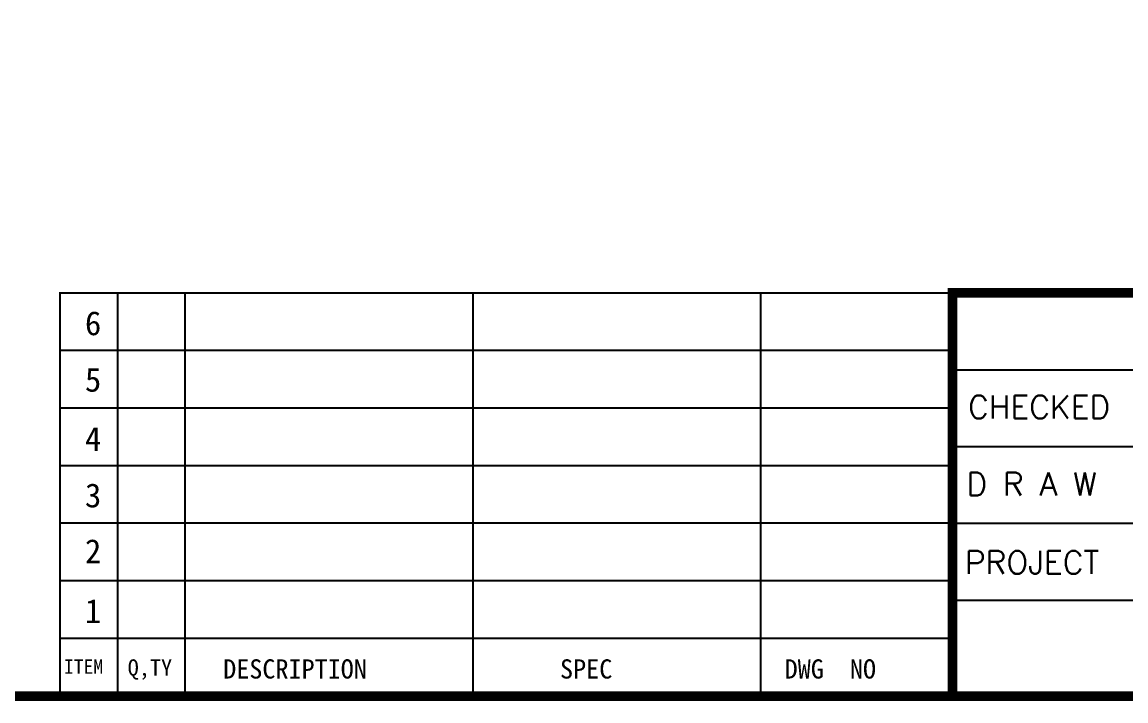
# Model space of a CAD drawing. Header units: millimetres. Extents: x 509 to 2635, y 363 to 1089.
# Drawn here: x 983.8 to 1273.6, y 362.9 to 541.1 of the extents above; entities that cross this region are included whole.
import ezdxf

# ---------------------------------------------------------------- set-up
doc = ezdxf.new("R2010")
doc.units = ezdxf.units.MM
doc.styles.add('ROMANS', font='romans', dxfattribs={"height": 3})

msp = doc.modelspace()

# ---------------------------------------------------------------- linework, layer by layer
at = {"color": 5}
for p, q in [((1008.877, 470.03), (1008.877, 364.19)), ((1026.517, 470.03), (1026.517, 364.19)), ((1102.117, 470.03), (1102.117, 364.19)), ((1177.717, 470.03), (1177.717, 364.19)), ((1228.117, 454.91), (993.757, 454.91)), ((1228.117, 449.87), (1543.117, 449.87)), ((1228.117, 439.79), (993.757, 439.79)), ((1228.117, 429.71), (1543.117, 429.71)), ((1228.117, 424.67), (993.757, 424.67)), ((1228.117, 409.55), (993.757, 409.55)), ((1228.117, 409.55), (1543.117, 409.55)), ((1228.117, 394.43), (993.757, 394.43)), ((1228.117, 389.39), (1543.117, 389.39)), ((1228.117, 379.31), (993.757, 379.31))]:
    msp.add_line(p, q, dxfattribs=at)
at = {"color": 5, "const_width": 2.52}
for points in [[(509.917, 364.19), (1543.117, 364.19), (1543.117, 1087.43), (509.917, 1087.43), (509.917, 364.19)], [(1543.117, 470.03), (1228.117, 470.03), (1228.117, 364.19)]]:
    msp.add_lwpolyline(points, dxfattribs=at)
at = {"color": 5, "ltscale": 2, "const_width": 0.504}
msp.add_lwpolyline([(1228.117, 470.03), (993.757, 470.03), (993.757, 364.19)], dxfattribs=at)

# ---------------------------------------------------------------- texts
at = {"color": 5, "style": 'ROMANS'}
for s, p in [('CHECKED', (1232.183, 437.043)), ('D R A W', (1231.772, 416.815)), ('PROJECT', (1231.369, 396.249))]:
    msp.add_text(s, height=6.048, dxfattribs=at).set_placement(p)
at = {"color": 5, "attachment_point": 1}
for s, insert, char_height, width in [('6', (1000.328, 465.227), 6.3, 8.29962), ('5', (1000.328, 450.399), 6.3, 8.29962), ('4', (1000.328, 434.864), 6.3, 8.29962), ('3', (1000.328, 420.035), 6.3, 8.29962), ('2', (1000.328, 405.383), 6.3, 8.29962), ('1', (1000.328, 389.672), 6.3, 8.29962), ('Q,TY', (1011.549, 373.844), 4.284, 12.6), ('DESCRIPTION', (1036.621, 373.844), 5.04, 25.2), ('SPEC', (1125.053, 373.844), 5.04, 25.2), ('DWG  NO', (1184.024, 373.844), 5.04, 37.8), ('ITEM', (994.807, 373.844), 3.78, 5.04)]:
    msp.add_mtext(s, dxfattribs=dict(at, insert=insert, char_height=char_height, width=width))

doc.saveas('drawing.dxf')
